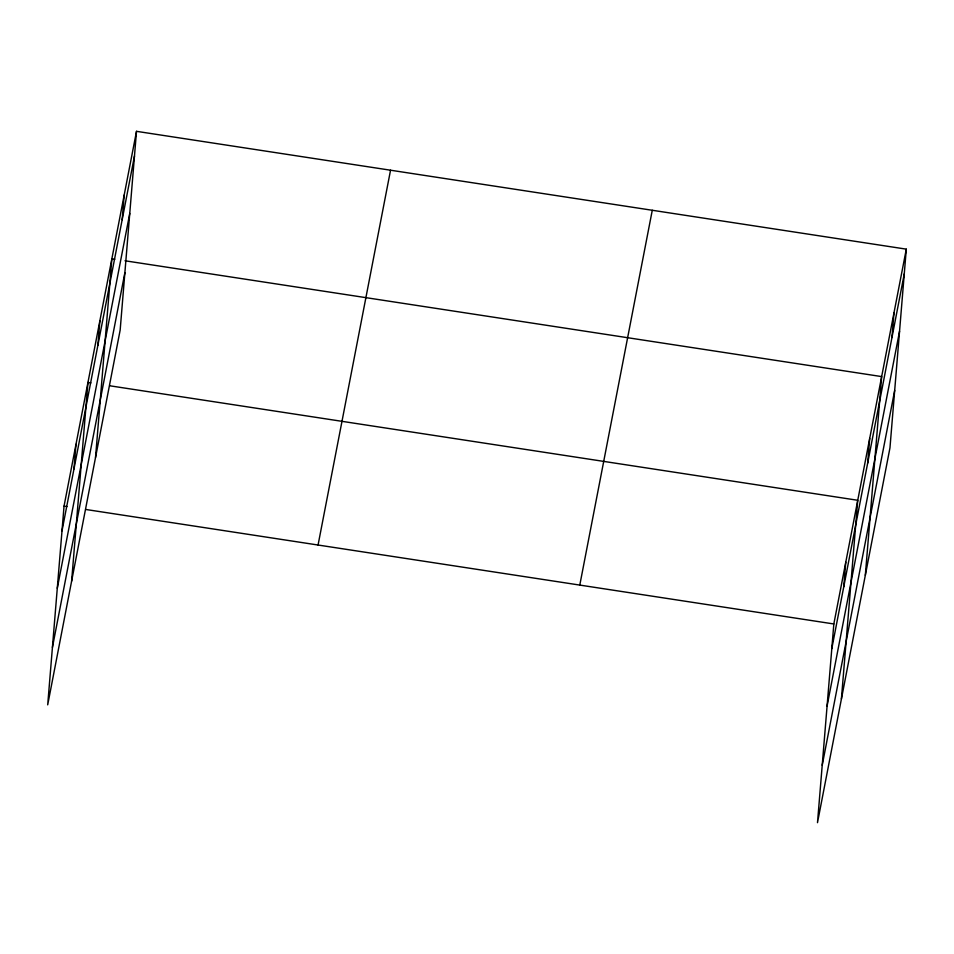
<?xml version="1.0" encoding="UTF-8"?>
<svg xmlns="http://www.w3.org/2000/svg" width="954" height="954" viewBox="0 0 954 954"><rect width="100%" height="100%" fill="white"/><g stroke="black" fill="none" stroke-linecap="round" stroke-linejoin="round"><path stroke-width="1.43" d="M136.505 131.33L64.037 506.133L47.7 704.851L120.168 330.036L136.505 131.33L906.3 249.149L889.963 447.867L817.495 822.67L833.832 623.964L906.3 249.149M73.959 468.998L75.998 444.29M71.622 581.165L87.959 382.447L90.868 382.9M97.88 345.3L99.908 320.604M95.531 457.479L111.868 258.761L114.79 259.214M122.16 219.742L124.187 195.045M843.753 586.817L845.781 562.121M841.404 698.984L857.741 500.278L109.853 385.798M867.675 463.131L869.702 438.435M865.326 575.298L881.663 376.591L125.01 260.776M891.954 337.561L893.981 312.864M62.01 530.841L134.478 156.027M57.288 588.26L129.756 213.446M52.422 647.42L124.891 272.617M318.064 545.02L390.544 170.206M579.793 585.076L652.274 210.274M831.793 648.66L904.273 273.846M827.07 706.079L899.55 331.276M822.217 765.251L894.685 390.436M64.037 506.133L66.959 506.586M85.932 509.496L833.832 623.964"/></g></svg>
